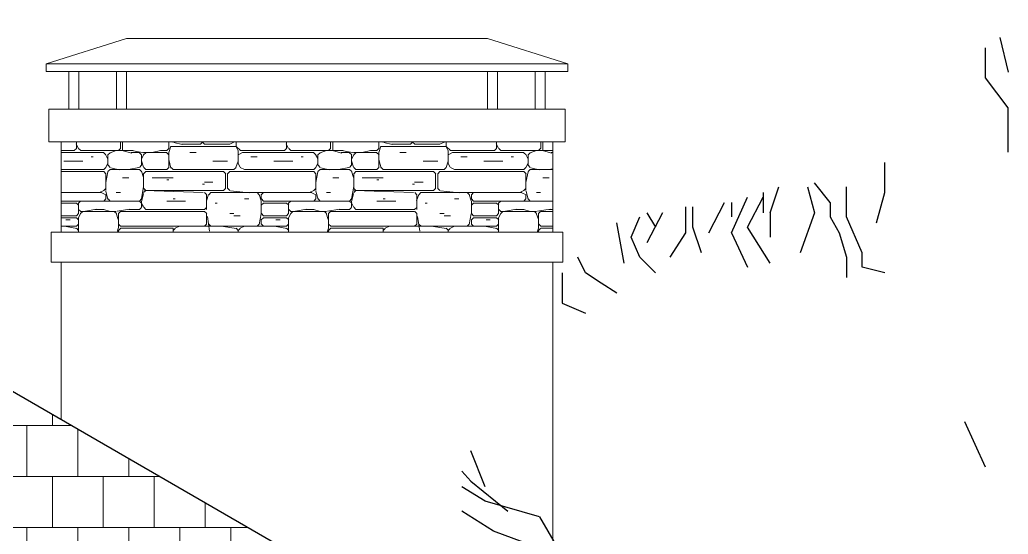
# Model space of a CAD drawing. Extents: x -12289450 to -10763036, y -7834513 to -6150123.
# Drawn here: x -11254455 to -11252248, y -7657562 to -7656413 of the extents above; entities that cross this region are included whole.
import ezdxf

# ---------------------------------------------------------------- set-up
doc = ezdxf.new("R2010")
doc.units = 0
doc.header["$LTSCALE"] = 25
for name, color, linetype in [('005-РАЗМЕРЫ', 252, 'Continuous'), ('008-ШТРИХОВКА', 252, 'Continuous'), ('Крыши', 7, 'Continuous')]:
    doc.layers.add(name, color=color, linetype=linetype)
doc.layers.add('RAZMER', color=7, linetype='Continuous', lineweight=9)

# ---------------------------------------------------------------- blocks, each defined once
blk = doc.blocks.new('ggg')
for points in [[(-1104.2, 4291.3), (-1085.4, 4214)], [(-1085.4, 4035.3), (-1085.4, 4134.4), (-1136.2, 4201.5), (-1136.2, 4268.6)], [(-1379.7, 3877.6), (-1361, 3945.5), (-1361, 4012.6)], [(-1617, 3900.2), (-1597.5, 3958)], [(-1533.5, 3958), (-1517.9, 3900.2), (-1549.9, 3810.4)], [(-1482.8, 3922.9), (-1517.9, 3967.3)], [(-1361, 3765.9), (-1411.7, 3778.4), (-1411.7, 3810.4), (-1446.9, 3890.8), (-1446.9, 3958)], [(-1703.7, 3855.7), (-1667.8, 3935.3)], [(-1617, 3787.8), (-1667.8, 3868.2), (-1632.6, 3935.3)], [(-1632.6, 3945.5), (-1632.6, 3900.2)], [(-1805.9, 3913.5), (-1805.9, 3855.7), (-1841, 3801.1)], [(-1770.8, 3810.4), (-1789.5, 3868.2), (-1789.5, 3913.5)], [(-1754.4, 3855.7), (-1719.3, 3922.9)], [(-1703.7, 3922.9), (-1703.7, 3890.8)], [(-1482.8, 3922.9), (-1482.8, 3890.8), (-1463.2, 3855.7), (-1446.9, 3801.1), (-1446.9, 3755.8)], [(-1908.2, 3801.1), (-1927.7, 3845.6), (-1908.2, 3890.8)], [(-1857.4, 3900.2), (-1892.6, 3833.1)], [(-1892.6, 3900.2), (-1873.1, 3868.2)], [(-1617, 3900.2), (-1617, 3845.6)], [(-1943.3, 3787.8), (-1959.7, 3877.6)], [(-1703.7, 3855.7), (-1667.8, 3778.4)], [(-1959.7, 3720.7), (-1994.8, 3743.3), (-2029.9, 3765.9), (-2046.4, 3801.1)], [(-1908.2, 3801.1), (-1873.1, 3765.9)], [(-2081.5, 3765.9), (-2081.5, 3698), (-2029.9, 3676.2)], [(-1136.2, 3331.9), (-1182.2, 3433.4)], [(-2254, 3288.2), (-2286, 3368.6)], [(-2286, 3300.7), (-2305.5, 3323.4)], [(-2286, 3300.7), (-2203.2, 3233.6)], [(-2132.2, 3221.1), (-2254, 3256.2), (-2305.5, 3288.2)], [(-2235.2, 3189.1), (-2305.5, 3233.6)], [(-2132.2, 3221.1), (-2081.5, 3134.5)], [(-2148.6, 3157.1), (-2235.2, 3189.1)]]:
    blk.add_lwpolyline(points)

msp = doc.modelspace()

# ---------------------------------------------------------------- hatches: boundary and pattern name
at = {"layer": '008-ШТРИХОВКА', "lineweight": 18, "ltscale": 3}
h = msp.add_hatch(dxfattribs=at)
h.set_pattern_fill('AR-B88', color=256, scale=0.56)
h.set_pattern_definition([(0, (-5054482.48, -3435749.88), (0, 113.792), []), (90, (-5054482.48, -3435749.877), (-56.896, 113.792), [113.792, -113.792])])
h.paths.add_polyline_path([(-11256062.7, -7656413.1), (-11256014.7, -7656413.1), (-11255981.2, -7656413.1), (-11255909.1, -7656413.5), (-11252604.3, -7658320.6), (-11255292.3, -7658320.6), (-11256030.1, -7657894.6), (-11256580.3, -7657577), (-11257868.3, -7658320.6), (-11258792.7, -7658320.6), (-11259884.3, -7658320.6), (-11257315, -7656837.3), (-11256580.3, -7656413.1), (-11256481, -7656413.1), (-11256337.7, -7656413.1), (-11256244.3, -7656413.1), (-11256135.2, -7656413.1)])
at = {"layer": 'RAZMER', "lineweight": 0, "ltscale": 4}
h = msp.add_hatch(dxfattribs=at)
h.set_pattern_fill('DSLSTN', color=251, scale=168, style=0, pattern_type=2)
h.set_pattern_definition([(180, (-4775819.2, -3701240.96), (-6e-14, -469.224), [103.22928, -365.99472]), (0, (-4776274.35, -3701259.72), (0, 469.224), [60.99912, -408.22488]), (0, (-4776213.35, -3701283.2), (0, 469.224), [32.84568, -436.37832]), (315, (-4776218.04, -3701278.5), (469.22399, -1e-13), [6.635831, -656.947116]), (270, (-4776218.04, -3701273.8), (469.224, -9e-14), [4.69224, -464.53176]), (270, (-4776218.04, -3701264.4), (469.224, -9e-14), [9.38448, -459.83952]), (225, (-4776213.35, -3701259.72), (-7e-14, -469.22399), [6.635831, -656.947116]), (180, (-4776081.96, -3701259.72), (-6e-14, -469.224), [131.38272, -337.84128]), (135, (-4776077.27, -3701264.4), (-469.22399, 4e-14), [6.635831, -656.947116]), (90, (-4776077.27, -3701269.1), (-469.224, 3e-14), [4.69224, -464.53176]), (180, (-4776081.96, -3700992.27), (-6e-14, -469.224), [197.07408, -272.14992]), (180, (-4776124.2, -3701086.1), (-6e-14, -469.224), [89.15256, -380.07144]), (180, (-4776016.27, -3700874.96), (-6e-14, -469.224), [192.38184, -276.84216]), (225, (-4775941.2, -3701128.34), (-7e-14, -469.22399), [6.635831, -656.947116]), (315, (-4775941.2, -3701128.34), (469.22399, -1e-13), [6.635831, -656.947116]), (45, (-4776072.58, -3700959.42), (4e-14, 469.22399), [6.635831, -656.947116]), (0, (-4776208.65, -3700959.4), (0, 469.224), [136.07496, -333.14904]), (135, (-4775927.12, -3701025.1), (-469.22399, 4e-14), [6.635831, -656.947116]), (180, (-4775852.04, -3701025.1), (-6e-14, -469.224), [75.07584, -394.14816]), (225, (-4776006.9, -3701029.8), (-7e-14, -469.22399), [6.635831, -656.947116]), (180, (-4775847.35, -3701029.8), (-6e-14, -469.224), [159.53616, -309.68784]), (0, (-4776246.2, -3701301.95), (0, 469.224), [9.38448, -459.83952]), (0, (-4776189.9, -3701039.2), (0, 469.224), [4.69224, -464.53176]), (0, (-4776274.35, -3701015.73), (0, 469.224), [28.15344, -441.07056]), (0, (-4776288.4, -3701006.34), (0, 469.224), [9.38448, -459.83952]), (0, (-4775870.8, -3700940.65), (0, 469.224), [18.76896, -450.45504]), (0, (-4775861.43, -3700935.96), (0, 469.224), [37.53792, -431.68608]), (0, (-4776189.9, -3701161.2), (0, 469.224), [4.69224, -464.53176]), (0, (-4776250.9, -3701170.57), (0, 469.224), [42.23016, -426.99384]), (0, (-4776302.5, -3701161.2), (0, 469.224), [14.07672, -455.14728]), (0, (-4775880.2, -3701287.9), (0, 469.224), [9.38448, -459.83952]), (0, (-4775870.8, -3701292.57), (0, 469.224), [14.07672, -455.14728]), (0, (-4775913.04, -3701264.4), (0, 469.224), [4.69224, -464.53176]), (0, (-4775847.35, -3701255.03), (0, 469.224), [9.38448, -459.83952]), (0, (-4776133.6, -3701240.96), (0, 469.224), [9.38448, -459.83952]), (0, (-4776119.5, -3701208.1), (0, 469.224), [14.07672, -455.14728]), (0, (-4776006.9, -3701255.03), (0, 469.224), [4.69224, -464.53176]), (0, (-4776020.97, -3701259.72), (0, 469.224), [42.23016, -426.99384]), (0, (-4775941.2, -3701222.2), (0, 469.224), [4.69224, -464.53176]), (0, (-4775936.5, -3701217.5), (0, 469.224), [18.76896, -450.45504]), (0, (-4776020.97, -3701212.8), (0, 469.224), [4.69224, -464.53176]), (0, (-4776053.8, -3701208.1), (0, 469.224), [46.9224, -422.3016]), (0, (-4775917.74, -3701170.57), (0, 469.224), [32.84568, -436.37832]), (0, (-4775969.35, -3701151.8), (0, 469.224), [14.07672, -455.14728]), (0, (-4776096.04, -3701114.26), (0, 469.224), [4.69224, -464.53176]), (0, (-4776049.1, -3701104.9), (0, 469.224), [9.38448, -459.83952]), (0, (-4776044.43, -3701100.2), (0, 469.224), [9.38448, -459.83952]), (0, (-4776175.8, -3700884.34), (0, 469.224), [4.69224, -464.53176]), (0, (-4776175.8, -3700912.5), (0, 469.224), [28.15344, -441.07056]), (0, (-4776091.35, -3700893.73), (0, 469.224), [9.38448, -459.83952]), (0, (-4776081.96, -3700889.04), (0, 469.224), [37.53792, -431.68608]), (0, (-4776124.2, -3700982.9), (0, 469.224), [9.38448, -459.83952]), (0, (-4776227.42, -3700973.5), (0, 469.224), [14.07672, -455.14728]), (0, (-4776232.1, -3700968.8), (0, 469.224), [60.99912, -408.22488]), (0, (-4775959.97, -3700992.27), (0, 469.224), [4.69224, -464.53176]), (0, (-4776035.04, -3700982.9), (0, 469.224), [4.69224, -464.53176]), (0, (-4776025.66, -3700987.57), (0, 469.224), [14.07672, -455.14728]), (0, (-4775898.97, -3701057.96), (0, 469.224), [23.4612, -445.7628]), (0, (-4775917.74, -3701053.27), (0, 469.224), [23.4612, -445.7628]), (0, (-4775997.5, -3701062.65), (0, 469.224), [9.38448, -459.83952]), (0, (-4775983.43, -3701039.2), (0, 469.224), [9.38448, -459.83952]), (0, (-4775988.1, -3701034.5), (0, 469.224), [9.38448, -459.83952]), (0, (-4776081.96, -3701072.03), (0, 469.224), [14.07672, -455.14728]), (0, (-4776152.35, -3701067.34), (0, 469.224), [9.38448, -459.83952]), (0, (-4776157.04, -3701072.03), (0, 469.224), [9.38448, -459.83952]), (0, (-4776194.6, -3701062.65), (0, 469.224), [9.38448, -459.83952]), (270, (-4776218.04, -3700828.04), (469.224, -9e-14), [42.23016, -426.99384]), (243.43495, (-4776213.35, -3700818.65), (1.7e-05, -469.2239954), [10.492168, -1038.72458]), (251.56505, (-4776128.89, -3700851.5), (-3.8e-06, -469.2239928), [14.838167, -1468.978392]), (270, (-4776128.9, -3700832.73), (469.224, -9e-14), [18.76896, -450.45504]), (288.43495, (-4776133.58, -3700818.65), (469.224025, -938.4479968), [14.838167, -1468.978392]), (333.43495, (-4776325.96, -3701184.65), (469.2239954, 1.7e-05), [10.492168, -1038.72458]), (296.56505, (-4776330.65, -3701175.26), (469.224001, -469.22402), [10.492168, -1038.72458]), (270, (-4776330.65, -3701156.5), (469.224, -9e-14), [18.76896, -450.45504]), (206.56505, (-4776321.27, -3701151.8), (-469.22402, -469.224001), [10.492168, -1038.72458]), (26.565051, (-4776325.96, -3700851.5), (469.224012, 469.224009), [10.492168, -1038.72458]), (348.69007, (-4776321.27, -3700889.04), (469.2239957, 2.19e-05), [23.925826, -2368.656528]), (333.43495, (-4776330.65, -3700884.34), (469.2239954, 1.7e-05), [10.492168, -1038.72458]), (270, (-4776330.65, -3700856.2), (469.224, -9e-14), [28.15344, -441.07056]), (225, (-4776325.96, -3700851.5), (-7e-14, -469.22399), [6.635831, -656.947116]), (0, (-4776325.96, -3701147.1), (0, 469.224), [98.53704, -370.68696]), (315, (-4776335.35, -3701137.73), (469.22399, -1e-13), [13.271658, -650.311284]), (270, (-4776335.35, -3701109.57), (469.224, -9e-14), [28.15344, -441.07056]), (243.43495, (-4776330.65, -3701100.19), (1.7e-05, -469.2239954), [10.492168, -1038.72458]), (225, (-4776325.96, -3701095.5), (-7e-14, -469.22399), [6.635831, -656.947116]), (194.03624, (-4776307.19, -3701090.8), (-1407.6720428, -469.22392), [19.346603, -1915.313568]), (0, (-4776124.2, -3701086.1), (0, 469.224), [9.38448, -459.83952]), (0, (-4776250.9, -3701292.57), (0, 469.224), [23.4612, -445.7628]), (0, (-4776274.35, -3701297.26), (0, 469.224), [51.61464, -417.60936]), (45, (-4776274.35, -3700931.27), (4e-14, 469.22399), [13.271658, -650.311284]), (90, (-4776274.35, -3700950.04), (-469.224, 3e-14), [18.76896, -450.45504]), (135, (-4776269.65, -3700954.73), (-469.22399, 4e-14), [6.635831, -656.947116]), (116.56505, (-4776213.35, -3700935.96), (-469.224001, 469.22402), [10.492168, -1038.72458]), (90, (-4776213.35, -3700945.34), (-469.224, 3e-14), [9.38448, -459.83952]), (63.434949, (-4776218.04, -3700954.73), (-9e-06, 469.2239954), [10.492168, -1038.72458]), (288.43495, (-4775917.74, -3700940.65), (469.224025, -938.4479968), [14.838167, -1468.978392]), (270, (-4775917.74, -3700935.96), (469.224, -9e-14), [4.69224, -464.53176]), (243.43495, (-4775913.04, -3700926.58), (1.7e-05, -469.2239954), [10.492168, -1038.72458]), (251.56505, (-4775861.43, -3701170.57), (-3.8e-06, -469.2239928), [14.838167, -1468.978392]), (270, (-4775861.43, -3701147.1), (469.224, -9e-14), [23.4612, -445.7628]), (296.56505, (-4775866.12, -3701137.73), (469.224001, -469.22402), [10.492168, -1038.72458]), (288.43495, (-4776077.27, -3701170.57), (469.224025, -938.4479968), [14.838167, -1468.978392]), (270, (-4776077.27, -3701165.9), (469.224, -9e-14), [4.69224, -464.53176]), (243.43495, (-4776072.58, -3701156.5), (1.7e-05, -469.2239954), [10.492168, -1038.72458]), (243.43495, (-4776152.35, -3701175.26), (1.7e-05, -469.2239954), [10.492168, -1038.72458]), (270, (-4776152.35, -3701165.9), (469.224, -9e-14), [9.38448, -459.83952]), (296.56505, (-4776157.04, -3701156.5), (469.224001, -469.22402), [10.492168, -1038.72458]), (315, (-4776077.27, -3700935.96), (469.22399, -1e-13), [13.271658, -650.311284]), (63.434949, (-4776157.04, -3701034.5), (-9e-06, 469.2239954), [10.492168, -1038.72458]), (90, (-4776157.04, -3701043.9), (-469.224, 3e-14), [9.38448, -459.83952]), (135, (-4776147.66, -3701053.27), (-469.22399, 4e-14), [13.271658, -650.311284]), (90, (-4775837.97, -3701076.73), (-469.224, 3e-14), [42.23016, -426.99384]), (45, (-4775842.66, -3701081.42), (4e-14, 469.22399), [6.635831, -656.947116]), (270, (-4775866.1, -3701090.8), (469.224, -9e-14), [32.84568, -436.37832]), (270, (-4775941.2, -3701090.8), (469.224, -9e-14), [37.53792, -431.68608]), (108.43495, (-4775809.81, -3701259.72), (-469.224025, 938.4479968), [14.838167, -1468.978392]), (90, (-4775809.8, -3701287.9), (-469.224, 3e-14), [28.15344, -441.07056]), (78.690068, (-4775814.51, -3701311.34), (-5.5e-06, 469.2239957), [23.925826, -2368.656528]), (278.1301, (-4775931.81, -3701278.49), (469.22387533, -2815.34394203), [33.179148, -3284.735664]), (270, (-4775931.8, -3701259.72), (469.224, -9e-14), [18.76896, -450.45504]), (251.56505, (-4775927.12, -3701245.65), (-3.8e-06, -469.2239928), [14.838167, -1468.978392]), (333.43495, (-4776166.42, -3701240.96), (469.2239954, 1.7e-05), [10.492168, -1038.72458]), (180, (-4776161.73, -3701259.72), (-6e-14, -469.224), [32.84568, -436.37832]), (0, (-4776213.35, -3701057.96), (0, 469.224), [192.38184, -276.84216]), (180, (-4776133.6, -3701283.2), (-6e-14, -469.224), [46.9224, -422.3016]), (189.46232, (-4776105.426, -3701278.49), (-2346.119932, -469.2238967), [28.541784, -2825.636352]), (180, (-4776081.96, -3701278.5), (-6e-14, -469.224), [23.4612, -445.7628]), (0, (-4776119.5, -3701259.72), (0, 469.224), [14.07672, -455.14728]), (0, (-4776185.2, -3701259.72), (0, 469.224), [14.07672, -455.14728]), (180, (-4776264.96, -3701090.8), (-6e-14, -469.224), [42.23016, -426.99384]), (90, (-4776218.04, -3701086.1), (-469.224, 3e-14), [28.15344, -441.07056]), (63.434949, (-4776222.73, -3701095.5), (-9e-06, 469.2239954), [10.492168, -1038.72458]), (0, (-4776236.8, -3701095.5), (0, 469.224), [14.07672, -455.14728]), (350.53768, (-4776264.96, -3701090.8), (469.2239954, 2.03e-05), [28.541784, -2825.636352]), (0, (-4776250.9, -3701095.5), (0, 469.224), [23.4612, -445.7628]), (350.53768, (-4776279.04, -3701090.8), (469.2239954, 2.03e-05), [28.541784, -2825.636352]), (350.53768, (-4775894.275, -3700846.81), (469.2239954, 2.03e-05), [28.541784, -2825.636352]), (0, (-4775992.8, -3700846.8), (0, 469.224), [98.53704, -370.68696]), (26.565051, (-4776002.2, -3700851.5), (469.224012, 469.224009), [10.492168, -1038.72458]), (0, (-4776124.2, -3700851.5), (0, 469.224), [117.306, -351.918]), (0, (-4776147.66, -3700813.96), (0, 469.224), [9.38448, -459.83952]), (341.56505, (-4776161.73, -3700809.27), (469.2239928, -3.8e-06), [14.838167, -1468.978392]), (0, (-4776180.5, -3700809.27), (0, 469.224), [18.76896, -450.45504]), (9.4623222, (-4776208.655, -3700813.96), (2346.119914, 469.2239868), [28.541784, -2825.636352]), (348.69007, (-4776246.19, -3700846.81), (469.2239957, 2.19e-05), [23.925826, -2368.656528]), (0, (-4776316.58, -3700846.8), (0, 469.224), [70.3836, -398.8404]), (8.1301023, (-4776255.58, -3700893.73), (2815.3439232, 469.22398835), [33.179148, -3284.735664]), (0, (-4776297.8, -3700893.73), (0, 469.224), [42.23016, -426.99384]), (281.30993, (-4776218.04, -3700903.11), (469.2239304, -1876.8960738), [23.925826, -2368.656528]), (270, (-4776218.04, -3700889.04), (469.224, -9e-14), [14.07672, -455.14728]), (243.43495, (-4776213.35, -3700879.65), (1.7e-05, -469.2239954), [10.492168, -1038.72458]), (0, (-4776063.2, -3700870.27), (0, 469.224), [28.15344, -441.07056]), (0, (-4776180.5, -3700870.27), (0, 469.224), [23.4612, -445.7628]), (0, (-4776025.66, -3700931.27), (0, 469.224), [9.38448, -459.83952]), (9.4623222, (-4776053.81, -3700935.96), (2346.119914, 469.2239868), [28.541784, -2825.636352]), (0, (-4776166.42, -3700935.96), (0, 469.224), [112.61376, -356.61024]), (0, (-4776166.42, -3700935.96), (0, 469.224), [32.84568, -436.37832]), (353.65981, (-4776208.655, -3700931.267), (469.2239883, 1.69e-05), [42.49004, -4206.514032]), (180, (-4775852.04, -3700917.2), (-6e-14, -469.224), [154.84392, -314.38008]), (0, (-4776006.9, -3700893.73), (0, 469.224), [154.84392, -314.38008]), (0, (-4775927.1, -3700992.27), (0, 469.224), [103.22928, -365.99472]), (0, (-4775927.1, -3700964.1), (0, 469.224), [103.22928, -365.99472]), (0, (-4775992.8, -3700964.1), (0, 469.224), [65.69136, -403.53264]), (333.43495, (-4776002.2, -3700959.42), (469.2239954, 1.7e-05), [10.492168, -1038.72458]), (348.69007, (-4775945.89, -3700917.19), (469.2239957, 2.19e-05), [23.925826, -2368.656528]), (14.036243, (-4776002.2, -3700921.88), (1407.6720182, 469.2239937), [19.346603, -1915.313568]), (180, (-4776157.04, -3701081.4), (-6e-14, -469.224), [37.53792, -431.68608]), (0, (-4776279.04, -3700964.1), (0, 469.224), [197.07408, -272.14992]), (0, (-4776133.6, -3700996.96), (0, 469.224), [28.15344, -441.07056]), (0, (-4776208.65, -3701053.27), (0, 469.224), [46.9224, -422.3016]), (165.96376, (-4776279.04, -3701057.96), (-469.2239836, -3.41e-05), [19.346603, -1915.313568]), (180, (-4776246.2, -3701057.96), (-6e-14, -469.224), [32.84568, -436.37832]), (187.12502, (-4776208.655, -3701053.265), (-3284.56800684, -469.22421158), [37.83005, -3745.174776]), (0, (-4776297.8, -3700996.96), (0, 469.224), [136.07496, -333.14904]), (0, (-4776124.2, -3701316.03), (0, 469.224), [187.6896, -281.5344]), (0, (-4775978.74, -3701278.5), (0, 469.224), [23.4612, -445.7628]), (0, (-4776124.2, -3701283.2), (0, 469.224), [187.6896, -281.5344]), (296.56505, (-4776077.27, -3701264.42), (469.224001, -469.22402), [10.492168, -1038.72458]), (270, (-4776077.27, -3701259.72), (469.224, -9e-14), [4.69224, -464.53176]), (255.96376, (-4776072.58, -3701240.96), (3.41e-05, -469.2239836), [19.346603, -1915.313568]), (0, (-4776067.9, -3701236.26), (0, 469.224), [173.61288, -295.61112]), (284.03624, (-4776016.27, -3701165.88), (469.22392, -1407.6720428), [19.346603, -1915.313568]), (270, (-4776016.27, -3701151.8), (469.224, -9e-14), [14.07672, -455.14728]), (251.56505, (-4776011.58, -3701137.73), (-3.8e-06, -469.2239928), [14.838167, -1468.978392]), (0, (-4776067.9, -3701194.03), (0, 469.224), [173.61288, -295.61112]), (180, (-4775880.2, -3701133.03), (-6e-14, -469.224), [56.30688, -412.91712]), (206.56505, (-4775870.81, -3701128.34), (-469.22402, -469.224001), [10.492168, -1038.72458]), (315, (-4776016.27, -3701118.96), (469.22399, -1e-13), [6.635831, -656.947116]), (270, (-4776016.27, -3701109.57), (469.224, -9e-14), [9.38448, -459.83952]), (243.43495, (-4776011.58, -3701090.8), (1.7e-05, -469.2239954), [10.492168, -1038.72458]), (135, (-4775941.2, -3701095.5), (-469.22399, 4e-14), [13.271658, -650.311284]), (165.96376, (-4775988.12, -3701133.03), (-469.2239836, -3.41e-05), [19.346603, -1915.313568]), (180, (-4775945.9, -3701133.03), (-6e-14, -469.224), [42.23016, -426.99384]), (0, (-4776011.6, -3701137.73), (0, 469.224), [145.45944, -323.76456]), (26.565051, (-4776171.12, -3701240.96), (469.224012, 469.224009), [10.492168, -1038.72458]), (0, (-4776189.9, -3701240.96), (0, 469.224), [18.76896, -450.45504]), (0, (-4776307.2, -3701240.96), (0, 469.224), [46.9224, -422.3016]), (353.65981, (-4776349.42, -3701236.263), (469.2239883, 1.69e-05), [42.49004, -4206.514032]), (0, (-4776349.4, -3701194.03), (0, 469.224), [187.6896, -281.5344]), (0, (-4776316.58, -3701189.34), (0, 469.224), [154.84392, -314.38008]), (0, (-4776321.27, -3701151.8), (0, 469.224), [159.53616, -309.68784]), (260.53768, (-4776072.58, -3701226.88), (2.03e-05, -469.2239954), [28.541784, -2825.636352]), (270, (-4776072.6, -3701208.1), (469.224, -9e-14), [18.76896, -450.45504]), (288.43495, (-4776077.27, -3701194.03), (469.224025, -938.4479968), [14.838167, -1468.978392]), (284.03624, (-4776157.04, -3701236.26), (469.22392, -1407.6720428), [19.346603, -1915.313568]), (270, (-4776157.04, -3701217.5), (469.224, -9e-14), [18.76896, -450.45504]), (258.69007, (-4776152.35, -3701194.03), (2.19e-05, -469.2239957), [23.925826, -2368.656528]), (45, (-4776081.96, -3701184.65), (4e-14, 469.22399), [6.635831, -656.947116]), (11.309932, (-4776105.43, -3701189.34), (1876.8960574, 469.223996), [23.925826, -2368.656528]), (0, (-4776128.9, -3701189.34), (0, 469.224), [23.4612, -445.7628]), (345.96376, (-4776147.66, -3701184.65), (469.2239836, 3.41e-05), [19.346603, -1915.313568]), (198.43495, (-4776133.58, -3701147.11), (-938.4479968, -469.224025), [14.838167, -1468.978392]), (180, (-4776119.5, -3701147.1), (-6e-14, -469.224), [14.07672, -455.14728]), (165.96376, (-4776100.73, -3701151.8), (-469.2239836, -3.41e-05), [19.346603, -1915.313568]), (180, (-4776081.96, -3701151.8), (-6e-14, -469.224), [18.76896, -450.45504]), (0, (-4776133.6, -3701147.1), (0, 469.224), [4.69224, -464.53176]), (0, (-4776213.35, -3701147.1), (0, 469.224), [84.46032, -384.76368]), (345.96376, (-4776147.66, -3701104.88), (469.2239836, 3.41e-05), [19.346603, -1915.313568]), (0, (-4776189.9, -3701104.9), (0, 469.224), [42.23016, -426.99384]), (11.309932, (-4776213.35, -3701109.57), (1876.8960574, 469.223996), [23.925826, -2368.656528]), (296.56505, (-4776222.73, -3701133.03), (469.224001, -469.22402), [10.492168, -1038.72458]), (270, (-4776222.73, -3701128.34), (469.224, -9e-14), [4.69224, -464.53176]), (251.56505, (-4776218.04, -3701114.26), (-3.8e-06, -469.2239928), [14.838167, -1468.978392]), (270, (-4776119.5, -3701090.8), (469.224, -9e-14), [56.30688, -412.91712]), (351.8699, (-4776157.04, -3701081.42), (469.22399433, 2.213e-05), [33.179148, -3284.735664]), (0, (-4776180.5, -3701081.4), (0, 469.224), [23.4612, -445.7628]), (0, (-4776035.04, -3701147.1), (0, 469.224), [14.07672, -455.14728]), (14.036243, (-4776053.81, -3701151.8), (1407.6720182, 469.2239937), [19.346603, -1915.313568]), (0, (-4776072.6, -3701151.8), (0, 469.224), [18.76896, -450.45504]), (348.69007, (-4776096.04, -3701147.11), (469.2239957, 2.19e-05), [23.925826, -2368.656528]), (0, (-4776119.5, -3701147.1), (0, 469.224), [23.4612, -445.7628]), (180, (-4776020.97, -3701086.1), (-6e-14, -469.224), [93.8448, -375.3792]), (14.036243, (-4775861.43, -3701086.11), (1407.6720182, 469.2239937), [19.346603, -1915.313568]), (0, (-4775978.74, -3701086.1), (0, 469.224), [117.306, -351.918]), (243.43495, (-4775931.81, -3701006.34), (1.7e-05, -469.2239954), [10.492168, -1038.72458]), (270, (-4775931.8, -3700992.27), (469.224, -9e-14), [14.07672, -455.14728]), (281.30993, (-4775936.505, -3700968.805), (469.2239304, -1876.8960738), [23.925826, -2368.656528]), (296.56505, (-4776077.27, -3701006.34), (469.224001, -469.22402), [10.492168, -1038.72458]), (270, (-4776077.27, -3700982.9), (469.224, -9e-14), [23.4612, -445.7628]), (251.56505, (-4776072.58, -3700968.8), (-3.8e-06, -469.2239928), [14.838167, -1468.978392]), (0, (-4776072.6, -3700968.8), (0, 469.224), [136.07496, -333.14904]), (0, (-4776067.9, -3701020.4), (0, 469.224), [126.69048, -342.53352]), (26.565051, (-4775852.04, -3701025.11), (469.224012, 469.224009), [10.492168, -1038.72458]), (333.43495, (-4775847.35, -3701029.8), (469.2239954, 1.7e-05), [10.492168, -1038.72458]), (90, (-4776011.6, -3701039.2), (-469.224, 3e-14), [4.69224, -464.53176]), (75.963757, (-4776016.27, -3701057.96), (-9.5e-06, 469.2239836), [19.346603, -1915.313568]), (90, (-4776016.27, -3701086.1), (-469.224, 3e-14), [28.15344, -441.07056]), (0, (-4776152.35, -3701025.1), (0, 469.224), [131.38272, -337.84128]), (0, (-4776133.6, -3701020.4), (0, 469.224), [23.4612, -445.7628]), (180, (-4776081.96, -3701020.4), (-6e-14, -469.224), [70.3836, -398.8404]), (225, (-4776077.27, -3701015.73), (-7e-14, -469.22399), [6.635831, -656.947116]), (270, (-4776077.27, -3701001.65), (469.224, -9e-14), [14.07672, -455.14728]), (315, (-4776081.96, -3700996.96), (469.22399, -1e-13), [6.635831, -656.947116]), (0, (-4776152.35, -3700996.96), (0, 469.224), [70.3836, -398.8404]), (45, (-4776157.04, -3701001.65), (4e-14, 469.22399), [6.635831, -656.947116]), (90, (-4776157.04, -3701015.73), (-469.224, 3e-14), [14.07672, -455.14728]), (135, (-4776152.35, -3701020.42), (-469.22399, 4e-14), [6.635831, -656.947116]), (26.565051, (-4776030.35, -3701086.11), (469.224012, 469.224009), [10.492168, -1038.72458]), (0, (-4776053.8, -3701086.1), (0, 469.224), [23.4612, -445.7628]), (0, (-4776213.35, -3701081.4), (0, 469.224), [18.76896, -450.45504]), (180, (-4776020.97, -3701053.27), (-6e-14, -469.224), [126.69048, -342.53352]), (180, (-4775842.66, -3700996.96), (-6e-14, -469.224), [84.46032, -384.76368]), (225, (-4776077.27, -3701273.8), (-7e-14, -469.22399), [6.635831, -656.947116]), (45, (-4776222.73, -3701292.57), (4e-14, 469.22399), [6.635831, -656.947116]), (315, (-4776222.73, -3701264.4), (469.22399, -1e-13), [6.635831, -656.947116]), (45, (-4776279.04, -3701269.1), (4e-14, 469.22399), [6.635831, -656.947116]), (315, (-4776279.04, -3701287.88), (469.22399, -1e-13), [6.635831, -656.947116]), (45, (-4776279.04, -3701301.95), (4e-14, 469.22399), [6.635831, -656.947116]), (315, (-4776279.04, -3701311.34), (469.22399, -1e-13), [6.635831, -656.947116]), (225, (-4776218.04, -3701311.34), (-7e-14, -469.22399), [6.635831, -656.947116]), (315, (-4776222.73, -3701297.26), (469.22399, -1e-13), [6.635831, -656.947116]), (315, (-4776128.9, -3701311.34), (469.22399, -1e-13), [6.635831, -656.947116]), (45, (-4776128.9, -3701287.88), (4e-14, 469.22399), [6.635831, -656.947116]), (225, (-4775814.5, -3701311.34), (-7e-14, -469.22399), [6.635831, -656.947116]), (315, (-4775819.2, -3701240.96), (469.22399, -1e-13), [6.635831, -656.947116]), (45, (-4775927.12, -3701245.65), (4e-14, 469.22399), [6.635831, -656.947116]), (315, (-4775927.12, -3701311.34), (469.22399, -1e-13), [6.635831, -656.947116]), (225, (-4775931.8, -3701311.34), (-7e-14, -469.22399), [6.635831, -656.947116]), (315, (-4775936.5, -3701283.2), (469.22399, -1e-13), [6.635831, -656.947116]), (225, (-4775931.8, -3701273.8), (-7e-14, -469.22399), [6.635831, -656.947116]), (315, (-4775936.5, -3701240.96), (469.22399, -1e-13), [6.635831, -656.947116]), (315, (-4776072.58, -3701273.8), (469.22399, -1e-13), [6.635831, -656.947116]), (45, (-4776072.58, -3701240.96), (4e-14, 469.22399), [6.635831, -656.947116]), (45, (-4776081.96, -3701259.72), (4e-14, 469.22399), [6.635831, -656.947116]), (315, (-4776152.35, -3701255.03), (469.22399, -1e-13), [6.635831, -656.947116]), (225, (-4776157.04, -3701255.03), (-7e-14, -469.22399), [6.635831, -656.947116]), (315, (-4776279.04, -3701255.03), (469.22399, -1e-13), [6.635831, -656.947116]), (45, (-4776279.04, -3701245.65), (4e-14, 469.22399), [6.635831, -656.947116]), (135, (-4776067.9, -3701236.26), (-469.22399, 4e-14), [6.635831, -656.947116]), (225, (-4775889.58, -3701231.57), (-7e-14, -469.22399), [6.635831, -656.947116]), (315, (-4775894.27, -3701194.03), (469.22399, -1e-13), [6.635831, -656.947116]), (45, (-4776072.58, -3701198.72), (4e-14, 469.22399), [6.635831, -656.947116]), (315, (-4776081.96, -3701189.34), (469.22399, -1e-13), [6.635831, -656.947116]), (315, (-4776081.96, -3701151.8), (469.22399, -1e-13), [6.635831, -656.947116]), (45, (-4776152.35, -3701156.5), (4e-14, 469.22399), [6.635831, -656.947116]), (315, (-4776152.35, -3701179.96), (469.22399, -1e-13), [6.635831, -656.947116]), (45, (-4776152.35, -3701194.03), (4e-14, 469.22399), [6.635831, -656.947116]), (225, (-4776157.04, -3701231.57), (-7e-14, -469.22399), [6.635831, -656.947116]), (315, (-4776354.1, -3701231.57), (469.22399, -1e-13), [6.635831, -656.947116]), (225, (-4776349.42, -3701194.03), (-7e-14, -469.22399), [6.635831, -656.947116]), (315, (-4776161.73, -3701194.03), (469.22399, -1e-13), [6.635831, -656.947116]), (225, (-4776157.04, -3701184.65), (-7e-14, -469.22399), [6.635831, -656.947116]), (315, (-4776161.73, -3701151.8), (469.22399, -1e-13), [6.635831, -656.947116]), (225, (-4776222.73, -3701142.42), (-7e-14, -469.22399), [6.635831, -656.947116]), (315, (-4776227.42, -3701095.5), (469.22399, -1e-13), [6.635831, -656.947116]), (45, (-4776302.5, -3701062.65), (4e-14, 469.22399), [6.635831, -656.947116]), (315, (-4776302.5, -3701086.1), (469.22399, -1e-13), [6.635831, -656.947116]), (45, (-4776119.5, -3701090.8), (4e-14, 469.22399), [6.635831, -656.947116]), (45, (-4776128.9, -3701147.1), (4e-14, 469.22399), [6.635831, -656.947116]), (315, (-4776218.04, -3701142.42), (469.22399, -1e-13), [6.635831, -656.947116]), (45, (-4776218.04, -3701114.26), (4e-14, 469.22399), [6.635831, -656.947116]), (315, (-4776128.9, -3701109.57), (469.22399, -1e-13), [6.635831, -656.947116]), (225, (-4776119.5, -3701100.2), (-7e-14, -469.22399), [6.635831, -656.947116]), (315, (-4776124.2, -3701086.1), (469.22399, -1e-13), [6.635831, -656.947116]), (315, (-4776218.04, -3701100.2), (469.22399, -1e-13), [6.635831, -656.947116]), (45, (-4776218.04, -3701090.8), (4e-14, 469.22399), [6.635831, -656.947116]), (315, (-4776218.04, -3701076.73), (469.22399, -1e-13), [6.635831, -656.947116]), (45, (-4776218.04, -3701062.65), (4e-14, 469.22399), [6.635831, -656.947116]), (315, (-4776020.97, -3701057.96), (469.22399, -1e-13), [6.635831, -656.947116]), (225, (-4776016.27, -3701076.73), (-7e-14, -469.22399), [6.635831, -656.947116]), (315, (-4776020.97, -3701086.1), (469.22399, -1e-13), [6.635831, -656.947116]), (45, (-4776020.97, -3701147.1), (4e-14, 469.22399), [6.635831, -656.947116]), (45, (-4776020.97, -3701189.34), (4e-14, 469.22399), [6.635831, -656.947116]), (315, (-4776072.58, -3701184.65), (469.22399, -1e-13), [6.635831, -656.947116]), (45, (-4776072.58, -3701156.5), (4e-14, 469.22399), [6.635831, -656.947116]), (315, (-4776020.97, -3701151.8), (469.22399, -1e-13), [6.635831, -656.947116]), (135, (-4776006.9, -3701189.34), (-469.22399, 4e-14), [6.635831, -656.947116]), (225, (-4775866.12, -3701184.65), (-7e-14, -469.22399), [6.635831, -656.947116]), (315, (-4776011.58, -3701123.65), (469.22399, -1e-13), [6.635831, -656.947116]), (45, (-4776011.58, -3701090.8), (4e-14, 469.22399), [6.635831, -656.947116]), (45, (-4775870.8, -3701128.34), (4e-14, 469.22399), [6.635831, -656.947116]), (45, (-4775941.2, -3701090.8), (4e-14, 469.22399), [6.635831, -656.947116]), (315, (-4775870.8, -3701086.1), (469.22399, -1e-13), [6.635831, -656.947116]), (135, (-4775837.97, -3701001.65), (-469.22399, 4e-14), [6.635831, -656.947116]), (45, (-4775842.66, -3701020.42), (4e-14, 469.22399), [6.635831, -656.947116]), (225, (-4776016.27, -3701048.57), (-7e-14, -469.22399), [6.635831, -656.947116]), (315, (-4776020.97, -3701025.1), (469.22399, -1e-13), [6.635831, -656.947116]), (135, (-4775819.2, -3700968.8), (-469.22399, 4e-14), [6.635831, -656.947116]), (45, (-4775823.9, -3700992.27), (4e-14, 469.22399), [6.635831, -656.947116]), (315, (-4775931.8, -3700987.57), (469.22399, -1e-13), [6.635831, -656.947116]), (45, (-4775931.8, -3700968.8), (4e-14, 469.22399), [6.635831, -656.947116]), (45, (-4775931.8, -3701001.65), (4e-14, 469.22399), [6.635831, -656.947116]), (225, (-4775936.5, -3701015.73), (-7e-14, -469.22399), [6.635831, -656.947116]), (315, (-4776072.58, -3701015.73), (469.22399, -1e-13), [6.635831, -656.947116]), (225, (-4776157.04, -3701048.57), (-7e-14, -469.22399), [6.635831, -656.947116]), (315, (-4776302.5, -3701048.57), (469.22399, -1e-13), [6.635831, -656.947116]), (45, (-4776302.5, -3701001.65), (4e-14, 469.22399), [6.635831, -656.947116]), (315, (-4776161.73, -3700996.96), (469.22399, -1e-13), [6.635831, -656.947116]), (225, (-4776077.27, -3700987.57), (-7e-14, -469.22399), [6.635831, -656.947116]), (315, (-4776081.96, -3700964.1), (469.22399, -1e-13), [6.635831, -656.947116]), (315, (-4776283.73, -3700987.57), (469.22399, -1e-13), [6.635831, -656.947116]), (225, (-4776279.04, -3700964.1), (-7e-14, -469.22399), [6.635831, -656.947116]), (315, (-4776311.9, -3700912.5), (469.22399, -1e-13), [6.635831, -656.947116]), (45, (-4776311.9, -3700898.42), (4e-14, 469.22399), [6.635831, -656.947116]), (315, (-4776222.73, -3700851.5), (469.22399, -1e-13), [6.635831, -656.947116]), (225, (-4776218.04, -3700884.34), (-7e-14, -469.22399), [6.635831, -656.947116]), (315, (-4776222.73, -3700893.73), (469.22399, -1e-13), [6.635831, -656.947116]), (225, (-4776218.04, -3700912.5), (-7e-14, -469.22399), [6.635831, -656.947116]), (315, (-4776269.65, -3700954.73), (469.22399, -1e-13), [6.635831, -656.947116]), (225, (-4776218.04, -3700954.73), (-7e-14, -469.22399), [6.635831, -656.947116]), (315, (-4776222.73, -3700921.88), (469.22399, -1e-13), [6.635831, -656.947116]), (315, (-4776213.35, -3700954.73), (469.22399, -1e-13), [6.635831, -656.947116]), (45, (-4776213.35, -3700940.65), (4e-14, 469.22399), [6.635831, -656.947116]), (315, (-4776077.27, -3700935.96), (469.22399, -1e-13), [6.635831, -656.947116]), (315, (-4776067.9, -3700959.42), (469.22399, -1e-13), [6.635831, -656.947116]), (45, (-4776067.9, -3700940.65), (4e-14, 469.22399), [6.635831, -656.947116]), (225, (-4776006.9, -3700959.42), (-7e-14, -469.22399), [6.635831, -656.947116]), (315, (-4776011.58, -3700935.96), (469.22399, -1e-13), [6.635831, -656.947116]), (315, (-4776006.9, -3700954.73), (469.22399, -1e-13), [6.635831, -656.947116]), (225, (-4775917.74, -3700954.73), (-7e-14, -469.22399), [13.271658, -650.311284]), (315, (-4775913.04, -3700954.73), (469.22399, -1e-13), [6.635831, -656.947116]), (225, (-4775805.12, -3700954.73), (-7e-14, -469.22399), [6.635831, -656.947116]), (315, (-4775809.8, -3700921.88), (469.22399, -1e-13), [6.635831, -656.947116]), (45, (-4775913.04, -3700926.58), (4e-14, 469.22399), [6.635831, -656.947116]), (315, (-4775922.43, -3700921.88), (469.22399, -1e-13), [6.635831, -656.947116]), (45, (-4776006.9, -3700926.58), (4e-14, 469.22399), [6.635831, -656.947116]), (45, (-4776016.27, -3700931.27), (4e-14, 469.22399), [6.635831, -656.947116]), (315, (-4776213.35, -3700926.58), (469.22399, -1e-13), [6.635831, -656.947116]), (225, (-4776208.65, -3700874.96), (-7e-14, -469.22399), [6.635831, -656.947116]), (315, (-4776016.27, -3700874.96), (469.22399, -1e-13), [6.635831, -656.947116]), (225, (-4776006.9, -3700865.58), (-7e-14, -469.22399), [6.635831, -656.947116]), (315, (-4776128.9, -3700865.58), (469.22399, -1e-13), [6.635831, -656.947116]), (45, (-4776128.9, -3700856.2), (4e-14, 469.22399), [6.635831, -656.947116]), (45, (-4776138.27, -3700870.27), (4e-14, 469.22399), [6.635831, -656.947116]), (45, (-4776213.35, -3700818.65), (4e-14, 469.22399), [6.635831, -656.947116]), (315, (-4776138.27, -3700813.96), (469.22399, -1e-13), [6.635831, -656.947116]), (45, (-4775852.04, -3700917.2), (4e-14, 469.22399), [6.635831, -656.947116]), (315, (-4776011.58, -3700912.5), (469.22399, -1e-13), [6.635831, -656.947116]), (225, (-4776006.9, -3700893.73), (-7e-14, -469.22399), [6.635831, -656.947116]), (315, (-4775852.04, -3700893.73), (469.22399, -1e-13), [6.635831, -656.947116]), (45, (-4775866.12, -3700889.04), (4e-14, 469.22399), [6.635831, -656.947116]), (315, (-4776006.9, -3700884.34), (469.22399, -1e-13), [6.635831, -656.947116]), (45, (-4776006.9, -3700856.2), (4e-14, 469.22399), [6.635831, -656.947116]), (315, (-4775866.12, -3700851.5), (469.22399, -1e-13), [6.635831, -656.947116]), (270, (-4776354.1, -3701198.72), (469.224, -9e-14), [32.84568, -436.37832]), (270, (-4776218.04, -3700860.9), (469.224, -9e-14), [23.4612, -445.7628]), (270, (-4776011.6, -3700879.65), (469.224, -9e-14), [46.9224, -422.3016]), (270, (-4776006.9, -3700926.58), (469.224, -9e-14), [32.84568, -436.37832]), (90, (-4775917.74, -3700954.73), (-469.224, 3e-14), [28.15344, -441.07056]), (0, (-4776208.65, -3700935.96), (0, 469.224), [131.38272, -337.84128]), (90, (-4776213.35, -3700954.73), (-469.224, 3e-14), [14.07672, -455.14728]), (0, (-4776063.2, -3700935.96), (0, 469.224), [51.61464, -417.60936]), (270, (-4776006.9, -3700940.65), (469.224, -9e-14), [14.07672, -455.14728]), (90, (-4776067.9, -3700959.4), (-469.224, 3e-14), [18.76896, -450.45504]), (270, (-4776157.04, -3701001.65), (469.224, -9e-14), [46.9224, -422.3016]), (270, (-4776302.5, -3701001.65), (469.224, -9e-14), [46.9224, -422.3016]), (270, (-4776283.73, -3700968.8), (469.224, -9e-14), [18.76896, -450.45504]), (90, (-4775837.97, -3701015.73), (-469.224, 3e-14), [14.07672, -455.14728]), (270, (-4775931.8, -3701001.65), (469.224, -9e-14), [18.76896, -450.45504]), (90, (-4775819.2, -3700987.57), (-469.224, 3e-14), [18.76896, -450.45504]), (0, (-4775908.35, -3700921.9), (0, 469.224), [93.8448, -375.3792]), (270, (-4775805.1, -3700926.58), (469.224, -9e-14), [28.15344, -441.07056]), (0, (-4776264.96, -3700959.4), (0, 469.224), [42.23016, -426.99384]), (270, (-4776311.9, -3700898.4), (469.224, -9e-14), [14.07672, -455.14728]), (270, (-4776011.6, -3700898.4), (469.224, -9e-14), [14.07672, -455.14728]), (0, (-4776063.2, -3700964.1), (0, 469.224), [51.61464, -417.60936]), (180, (-4776222.73, -3700921.9), (-6e-14, -469.224), [42.23016, -426.99384]), (180, (-4775809.8, -3700921.9), (-6e-14, -469.224), [4.69224, -464.53176]), (180, (-4775809.8, -3700959.4), (-6e-14, -469.224), [4.69224, -464.53176]), (0, (-4776283.73, -3700917.2), (0, 469.224), [60.99912, -408.22488]), (90, (-4776218.04, -3700912.5), (-469.224, 3e-14), [14.07672, -455.14728]), (180, (-4776222.73, -3700893.73), (-6e-14, -469.224), [60.99912, -408.22488]), (270, (-4776077.27, -3700968.8), (469.224, -9e-14), [18.76896, -450.45504]), (270, (-4775847.35, -3700898.4), (469.224, -9e-14), [14.07672, -455.14728]), (0, (-4776307.2, -3700893.73), (0, 469.224), [23.4612, -445.7628]), (0, (-4776307.2, -3700917.2), (0, 469.224), [23.4612, -445.7628]), (0, (-4775908.35, -3700959.4), (0, 469.224), [93.8448, -375.3792]), (270, (-4775931.8, -3700968.8), (469.224, -9e-14), [18.76896, -450.45504]), (90, (-4776016.27, -3701076.73), (-469.224, 3e-14), [14.07672, -455.14728]), (180, (-4776218.04, -3701057.96), (-6e-14, -469.224), [65.69136, -403.53264]), (270, (-4776016.27, -3701029.8), (469.224, -9e-14), [18.76896, -450.45504]), (270, (-4776222.73, -3701100.2), (469.224, -9e-14), [42.23016, -426.99384]), (180, (-4776227.42, -3701147.1), (-6e-14, -469.224), [56.30688, -412.91712]), (270, (-4776157.04, -3701198.72), (469.224, -9e-14), [32.84568, -436.37832]), (0, (-4776218.04, -3700870.27), (0, 469.224), [79.76808, -389.45592]), (270, (-4776279.04, -3701269.1), (469.224, -9e-14), [18.76896, -450.45504]), (0, (-4776274.35, -3701316.03), (0, 469.224), [51.61464, -417.60936]), (90, (-4776218.04, -3701311.34), (-469.224, 3e-14), [9.38448, -459.83952]), (180, (-4776222.73, -3701264.4), (-6e-14, -469.224), [51.61464, -417.60936]), (270, (-4776128.9, -3700860.9), (469.224, -9e-14), [4.69224, -464.53176]), (0, (-4776124.2, -3700870.27), (0, 469.224), [112.61376, -356.61024]), (90, (-4776006.9, -3700865.58), (-469.224, 3e-14), [4.69224, -464.53176]), (90, (-4776128.9, -3700860.9), (-469.224, 3e-14), [4.69224, -464.53176]), (270, (-4776006.9, -3700851.5), (469.224, -9e-14), [9.38448, -459.83952]), (270, (-4776006.9, -3700860.9), (469.224, -9e-14), [23.4612, -445.7628]), (0, (-4776002.2, -3700889.04), (0, 469.224), [136.07496, -333.14904]), (90, (-4775861.43, -3700884.34), (-469.224, 3e-14), [23.4612, -445.7628]), (90, (-4776006.9, -3700860.9), (-469.224, 3e-14), [4.69224, -464.53176]), (270, (-4775861.43, -3700856.2), (469.224, -9e-14), [4.69224, -464.53176]), (0, (-4775922.43, -3701316.03), (0, 469.224), [103.22928, -365.99472]), (90, (-4776218.04, -3700860.9), (-469.224, 3e-14), [4.69224, -464.53176]), (0, (-4776274.35, -3701292.57), (0, 469.224), [51.61464, -417.60936]), (270, (-4776279.04, -3701301.95), (469.224, -9e-14), [9.38448, -459.83952]), (90, (-4776218.04, -3701287.9), (-469.224, 3e-14), [18.76896, -450.45504]), (270, (-4776128.9, -3701287.9), (469.224, -9e-14), [23.4612, -445.7628]), (90, (-4775931.8, -3701311.34), (-469.224, 3e-14), [23.4612, -445.7628]), (270, (-4776157.04, -3701245.65), (469.224, -9e-14), [9.38448, -459.83952]), (90, (-4776279.04, -3701255.03), (-469.224, 3e-14), [9.38448, -459.83952]), (0, (-4776274.35, -3701240.96), (0, 469.224), [107.92152, -361.30248]), (270, (-4776077.27, -3701269.1), (469.224, -9e-14), [4.69224, -464.53176]), (90, (-4776218.04, -3701273.8), (-469.224, 3e-14), [4.69224, -464.53176]), (0, (-4776067.9, -3701278.5), (0, 469.224), [131.38272, -337.84128]), (90, (-4775931.8, -3701273.8), (-469.224, 3e-14), [28.15344, -441.07056]), (177.95459, (-4775936.505, -3701240.955), (-469.224008016, 1.295e-05), [131.46648, -13015.18176]), (0, (-4776067.9, -3701189.34), (0, 469.224), [46.9224, -422.3016]), (90, (-4776016.27, -3701184.65), (-469.224, 3e-14), [28.15344, -441.07056]), (180, (-4776020.97, -3701151.8), (-6e-14, -469.224), [46.9224, -422.3016]), (0, (-4776006.9, -3701189.34), (0, 469.224), [136.07496, -333.14904]), (180, (-4775950.6, -3701086.1), (-6e-14, -469.224), [65.69136, -403.53264]), (90, (-4776077.27, -3701179.96), (-469.224, 3e-14), [23.4612, -445.7628]), (270, (-4776152.35, -3701156.5), (469.224, -9e-14), [23.4612, -445.7628]), (90, (-4776072.6, -3701231.57), (-469.224, 3e-14), [32.84568, -436.37832]), (270, (-4775889.6, -3701198.72), (469.224, -9e-14), [32.84568, -436.37832]), (180, (-4776081.96, -3701189.34), (-6e-14, -469.224), [65.69136, -403.53264]), (0, (-4776147.66, -3701259.72), (0, 469.224), [65.69136, -403.53264]), (180, (-4776283.73, -3701057.96), (-6e-14, -469.224), [14.07672, -455.14728]), (270, (-4776302.5, -3701062.65), (469.224, -9e-14), [23.4612, -445.7628]), (90, (-4776218.04, -3701076.73), (-469.224, 3e-14), [14.07672, -455.14728]), (90, (-4776124.2, -3701142.4), (-469.224, 3e-14), [28.15344, -441.07056]), (270, (-4776218.04, -3701090.8), (469.224, -9e-14), [9.38448, -459.83952]), (0, (-4776213.35, -3701104.9), (0, 469.224), [89.15256, -380.07144]), (90, (-4776119.5, -3701100.2), (-469.224, 3e-14), [9.38448, -459.83952]), (270, (-4776016.27, -3701090.8), (469.224, -9e-14), [51.61464, -417.60936])])
h.paths.add_polyline_path([(-11253359.3, -7656887), (-11253265.1, -7656887), (-11253265.1, -7656685.4), (-11254362.7, -7656685.4), (-11254362.7, -7656887), (-11253784.5, -7656887)])

# ---------------------------------------------------------------- linework, layer by layer
for p, q in [((-11254396.3, -7656511.8), (-11254217.1, -7656454.9)), ((-11253410.7, -7656454.9), (-11253231.5, -7656511.8)), ((-11254396.3, -7656528.6), (-11254396.3, -7656511.8)), ((-11253231.5, -7656511.8), (-11254396.3, -7656511.8)), ((-11253231.5, -7656511.8), (-11253231.5, -7656511.8)), ((-11253231.5, -7656511.8), (-11253231.5, -7656528.6)), ((-11253231.5, -7656528.6), (-11254396.3, -7656528.6)), ((-11254345.9, -7656612.6), (-11254345.9, -7656528.6)), ((-11254323.5, -7656528.6), (-11254323.5, -7656612.6)), ((-11253589.9, -7656528.6), (-11253589.9, -7656528.6)), ((-11253589.9, -7656528.6), (-11253589.9, -7656528.6)), ((-11253539.5, -7656528.6), (-11253539.5, -7656528.6)), ((-11253539.5, -7656528.6), (-11253517.1, -7656528.6)), ((-11254390.7, -7656612.6), (-11254390.7, -7656685.4)), ((-11253237.1, -7656612.6), (-11254390.7, -7656612.6)), ((-11253449.9, -7656612.6), (-11253584.3, -7656612.6)), ((-11253517.1, -7656612.6), (-11253539.5, -7656612.6)), ((-11253237.1, -7656685.4), (-11253237.1, -7656612.6)), ((-11254390.7, -7656685.4), (-11253237.1, -7656685.4)), ((-11254362.7, -7656887), (-11254362.7, -7656685.4)), ((-11253265.1, -7656685.4), (-11253237.1, -7656685.4)), ((-11253242.7, -7656887), (-11254385.1, -7656887)), ((-11254385.1, -7656887), (-11254385.1, -7656954.2)), ((-11254385.1, -7656954.2), (-11253242.7, -7656954.2)), ((-11254362.7, -7657305.4), (-11254362.7, -7656954.2))]:
    msp.add_line(p, q, dxfattribs=at)
for points in [[(-11253410.7, -7656454.9), (-11254217.1, -7656454.9)], [(-11254217.1, -7656612.6), (-11254217.1, -7656528.6), (-11254217.1, -7656528.6), (-11254239.5, -7656528.6), (-11254239.5, -7656612.6), (-11254217.1, -7656612.6)], [(-11253410.7, -7656612.6), (-11253410.7, -7656528.6), (-11253410.7, -7656528.6), (-11253388.3, -7656528.6), (-11253388.3, -7656612.6), (-11253410.7, -7656612.6)], [(-11253304.3, -7656612.6), (-11253304.3, -7656528.6), (-11253304.3, -7656528.6), (-11253281.9, -7656528.6), (-11253281.9, -7656612.6), (-11253304.3, -7656612.6)], [(-11253371.5, -7656612.6), (-11253237.1, -7656612.6), (-11253237.1, -7656685.4), (-11253265.1, -7656685.4)], [(-11253265.1, -7656887), (-11253265.1, -7656685.4)], [(-11253265.1, -7656887), (-11253242.7, -7656887), (-11253242.7, -7656954.2), (-11253265.1, -7656954.2)], [(-11253265.1, -7657939.1), (-11253265.1, -7656954.2)]]:
    msp.add_lwpolyline(points, dxfattribs=at)
at = {"layer": 'Крыши', "lineweight": 30, "ltscale": 3}
msp.add_line((-11255908.3, -7656413.1), (-11252604.3, -7658320.6), dxfattribs=at)

# ---------------------------------------------------------------- block references
at = {"layer": '005-РАЗМЕРЫ'}
msp.add_blockref('ggg', (-11251162.2, -7660744.1), dxfattribs=at)

doc.saveas('drawing.dxf')
